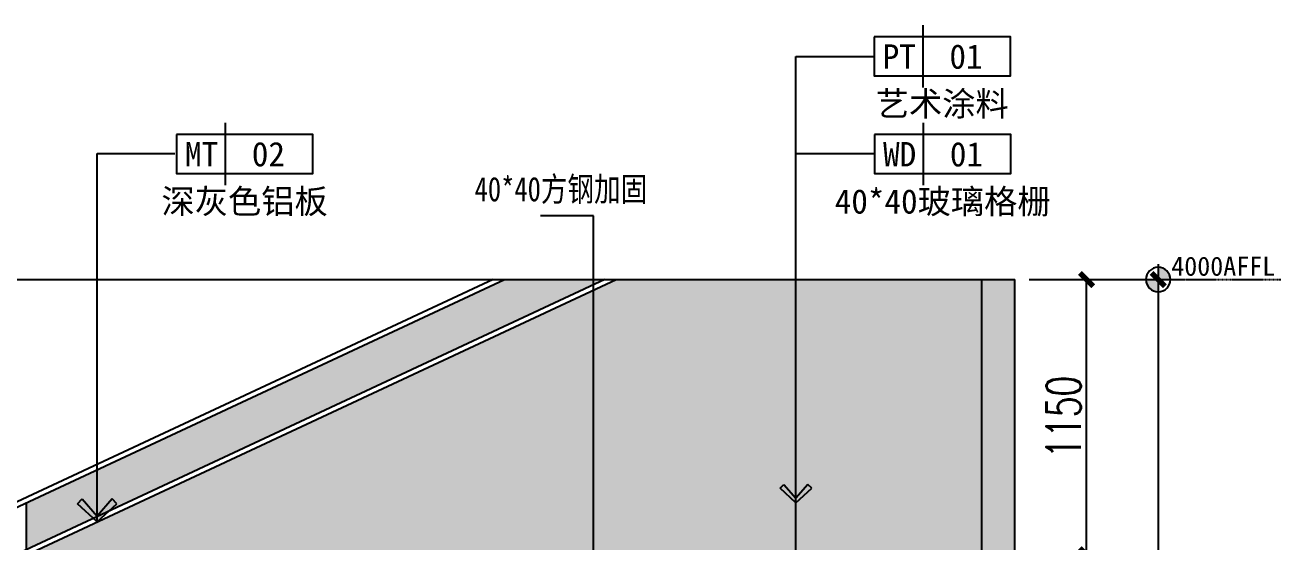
# Model space of a CAD drawing. Header units: millimetres. Extents: x 5625199 to 7433318, y -3316392 to -2552493.
# Drawn here: x 5925164 to 5930424, y -2673620 to -2671458 of the extents above; entities that cross this region are included whole.
import ezdxf
from ezdxf.enums import TextEntityAlignment as Align

# ---------------------------------------------------------------- set-up
doc = ezdxf.new("R2010")
doc.units = ezdxf.units.MM
doc.header["$PDMODE"] = 35
doc.header["$PDSIZE"] = -10
doc.linetypes.add('M-CENTER', pattern=[11.25, 7.5, -1.25, 1.25, -1.25])
for name, color, linetype in [('155', 155, 'Continuous'), ('DIM', 7, 'Continuous'), ('PL-文字标注', 2, 'Continuous')]:
    doc.layers.add(name, color=color, linetype=linetype)
doc.styles.add('03.YBC-宋体2.5', font='', dxfattribs={"width": 0.8, "height": 2.5})
doc.styles.add('dop-S', font='')
doc.styles.add('标注-尺寸', font='simplex.shx', dxfattribs={"width": 0.7})
doc.styles.get('03.YBC-宋体2.5').set_extended_font_data('SimSun')
doc.styles.get('dop-S').set_extended_font_data('SimSun')
doc.dimstyles.new('90', dxfattribs={"dimscale": 0.9, "dimtxt": 150, "dimasz": 50, "dimexe": 120, "dimexo": 150, "dimgap": 30, "dimtad": 1, "dimdec": 0, "dimrnd": 5, "dimdsep": 46, "dimtxsty": '标注-尺寸', "dimblk": 'ARCHTICK', "dimcen": 0.2, "dimclrd": 8, "dimclre": 8, "dimclrt": 2, "dimadec": 0, "dimazin": 0, "dimtfac": 1, "dimtdec": 0, "dimtmove": 2, "dimatfit": 3, "dimldrblk": 'ccccc', "dimfxl": 300, "dimfxlon": 1, "dimtolj": 1, "dimtzin": 0, "dimarcsym": 0})
doc.dimstyles.new('副本 100', dxfattribs={"dimscale": 0.8, "dimtxt": 180, "dimasz": 70, "dimexe": 80, "dimexo": 100, "dimgap": 30, "dimtad": 1, "dimdec": 0, "dimrnd": 5, "dimdsep": 46, "dimtxsty": '标注-尺寸', "dimblk": 'ARCHTICK', "dimcen": 0.2, "dimdle": 5, "dimclrd": 8, "dimclre": 8, "dimclrt": 2, "dimadec": 0, "dimazin": 0, "dimtfac": 1, "dimtdec": 0, "dimtmove": 2, "dimatfit": 3, "dimldrblk": 'ccccc', "dimfxl": 300, "dimfxlon": 1, "dimtolj": 1, "dimtzin": 0, "dimarcsym": 0})

# ---------------------------------------------------------------- blocks, each defined once
blk = doc.blocks.new('子标高')
h = blk.add_hatch(color=256)
edge = h.paths.add_edge_path()
edge.add_arc((-600.2409431565975, 0.2411642588631366), 50.95940477876863, 89.72884797535391, 180.2711520246482, ccw=False)
edge.add_line((-599.9997788977342, 51.19999838216973), (-599.9997788977342, -3.638e-12))
edge.add_line((-599.9997788977342, 0), (-651.1997772799077, 0))
edge = h.paths.add_edge_path()
edge.add_arc((-599.7586146388712, -0.2411642588667746), 50.95940477876958, -90.27115202464557, 0.271152024646824, ccw=False)
edge.add_line((-599.9997788977342, -51.19999838217336), (-599.9997788977342, 0))
edge.add_line((-599.9997788977342, 0), (-548.7997805155609, 0))
for p, q in [((-599.9997788977342, 63.99999797771307), (-599.9997788977342, -63.9999979777167)), ((-200, 0), (-709.9997754219294, 0))]:
    blk.add_line(p, q)
at = {"linetype": 'M-CENTER', "ltscale": 0.5}
blk.add_line((-709.9997754219294, -3.63798e-11), (-1113.972843062991, 9.8225428e-09), dxfattribs=at)
at = {"color": 5}
blk.add_circle((-599.9997788977342, 0), 51.19999838217196, dxfattribs=at)
at = {"style": 'dop-S'}
blk.add_attdef('标高', (-1232.206651260485, 15.99306680168956), '', height=99.99999684017963, dxfattribs=at)
blk = doc.blocks.new('_ArchTick')
at = {"color": 0, "linetype": 'ByBlock', "const_width": 0.4}
blk.add_lwpolyline([(-0.5, -0.5), (0.5, 0.5)], dxfattribs=at)
blk = doc.blocks.new('*D393')
at = {"layer": '155', "color": 8, "lineweight": -2, "ltscale": 500, "transparency": 16777216}
for p, q in [((5929369.874936874, -2672522.718903087), (5929673.874936874, -2672522.718903087)), ((5929609.874936874, -2673678.274168459), (5929609.874936874, -2672518.718903087)), ((5929369.874936874, -2673674.274168459), (5929673.874936874, -2673674.274168459))]:
    blk.add_line(p, q, dxfattribs=at)
at = {"layer": 'Defpoints', "color": 0, "transparency": 16777216}
for p in [(5928353.894262508, -2672522.718903087), (5929609.874936874, -2672522.718903087), (5925169.707368984, -2673674.274168459)]:
    blk.add_point(p, dxfattribs=at)
at = {"layer": '155', "color": 8, "linetype": 'ByBlock', "lineweight": -2, "transparency": 16777216, "xscale": 56, "yscale": 56, "zscale": 56}
for p, rotation in [((5929609.874936874, -2672522.718903087), 90), ((5929609.874936874, -2673674.274168459), 270)]:
    blk.add_blockref('_ArchTick', p, dxfattribs=dict(at, rotation=rotation))
at = {"layer": '155', "color": 2, "ltscale": 500, "transparency": 16777216, "insert": (5929513.874936874, -2673098.496535772), "char_height": 144, "attachment_point": 5, "rotation": 90, "style": '标注-尺寸'}
blk.add_mtext('\\A1;1150', dxfattribs=at)
blk = doc.blocks.new('ccccc')
h = blk.add_hatch(color=44)
h.dxf.hatch_style = 1
h.paths.add_polyline_path([(-1.713128774543291, -1.115298350458032), (-1.349075249163432, -1.474599215202033), (1e-16, 1e-16), (-1.349075249163432, 1.474599215202033), (-1.713128774543291, 1.115298350458032), (-0.4242640688316899, -1e-16)])
at = {"color": 44}
for p, q in [((-1.349075249163432, 1.474599215202033), (-1.713128774543291, 1.115298350458032)), ((-1.713128774543291, 1.115298350458032), (-0.4242640688316898, 0)), ((0, 0), (-1.349075249163432, 1.474599215202033)), ((-0.4242640688316898, 0), (-5.066636229632421, 0)), ((-1.713128774543291, -1.115298350458032), (-0.4242640688316898, 0)), ((0, 0), (-1.349075249163432, -1.474599215202033)), ((-1.349075249163432, -1.474599215202033), (-1.713128774543291, -1.115298350458032))]:
    blk.add_line(p, q, dxfattribs=at)
blk = doc.blocks.new('*D394')
at = {"layer": '155', "color": 8, "lineweight": -2, "ltscale": 500, "transparency": 16777216}
for p, q in [((5929669.874715772, -2672522.718903087), (5929973.874715772, -2672522.718903087)), ((5929909.874715772, -2672518.718903087), (5929909.874715772, -2676526.718903087)), ((5929669.874715772, -2676522.718903087), (5929973.874715772, -2676522.718903087))]:
    blk.add_line(p, q, dxfattribs=at)
at = {"layer": 'Defpoints', "color": 0, "transparency": 16777216}
for p in [(5928353.894262508, -2672522.718903087), (5929121.473292268, -2676522.718903087), (5929909.874715772, -2676522.718903087)]:
    blk.add_point(p, dxfattribs=at)
at = {"layer": '155', "color": 8, "linetype": 'ByBlock', "lineweight": -2, "transparency": 16777216, "xscale": 56, "yscale": 56, "zscale": 56}
for p, rotation in [((5929909.874715772, -2672522.718903087), 90), ((5929909.874715772, -2676522.718903087), 270)]:
    blk.add_blockref('_ArchTick', p, dxfattribs=dict(at, rotation=rotation))
at = {"layer": '155', "color": 2, "ltscale": 500, "transparency": 16777216, "insert": (5929813.874715771, -2674522.718903087), "char_height": 144, "attachment_point": 5, "rotation": 90, "style": '标注-尺寸'}
blk.add_mtext('\\A1;4000', dxfattribs=at)
blk = doc.blocks.new('*U604')
at = {"color": 50}
blk.add_line((-9.000000000004574, 3.200000000014711), (-9.000000000004574, -3.200000000014711), dxfattribs=at)
at = {"color": 150}
blk.add_lwpolyline([(-14.00000000000457, 2.000000000014665), (-13.99999999999542, -2.000000000014665), (4.5759e-12, -2.000000000014665), (-4.5759e-12, 2.000000000014665)], close=True, dxfattribs=at)
at = {"color": 50, "style": '03.YBC-宋体2.5', "flags": 8}
for tag, p in [('PT', (-11.41203370425435, -0.0169426641272139)), ('01', (-4.560573803961943, -0.0169426641272139)), ('材料名称', (-7.000000000004575, -4.854991556547588))]:
    blk.add_attdef(tag, text='', height=2.5, dxfattribs=at).set_placement(p, align=Align.MIDDLE_CENTER)
blk = doc.blocks.new('*U605')
at = {"color": 50}
blk.add_line((-9.000000000004574, 3.200000000014711), (-9.000000000004574, -3.200000000014711), dxfattribs=at)
at = {"color": 150}
blk.add_lwpolyline([(-14.00000000000457, 2.000000000014665), (-13.99999999999542, -2.000000000014665), (4.5759e-12, -2.000000000014665), (-4.5759e-12, 2.000000000014665)], close=True, dxfattribs=at)
at = {"color": 50, "style": '03.YBC-宋体2.5', "flags": 8}
for tag, p in [('PT', (-11.41203370425435, -0.0169426641272139)), ('01', (-4.560573803961943, -0.0169426641272139)), ('材料名称', (-7.000000000004575, -4.854991556547588))]:
    blk.add_attdef(tag, text='', height=2.5, dxfattribs=at).set_placement(p, align=Align.MIDDLE_CENTER)
blk = doc.blocks.new('*U609')
at = {"color": 50}
blk.add_line((-9.000000000004574, 3.200000000014711), (-9.000000000004574, -3.200000000014711), dxfattribs=at)
at = {"color": 150}
blk.add_lwpolyline([(-14.00000000000457, 2.000000000014665), (-13.99999999999542, -2.000000000014665), (4.5759e-12, -2.000000000014665), (-4.5759e-12, 2.000000000014665)], close=True, dxfattribs=at)
at = {"color": 50, "style": '03.YBC-宋体2.5', "flags": 8}
for tag, p in [('PT', (-11.41203370425435, -0.0169426641272139)), ('01', (-4.560573803961943, -0.0169426641272139)), ('材料名称', (-7.000000000004575, -4.854991556547588))]:
    blk.add_attdef(tag, text='', height=2.5, dxfattribs=at).set_placement(p, align=Align.MIDDLE_CENTER)

msp = doc.modelspace()

# ---------------------------------------------------------------- hatches: boundary and pattern name
at = {"layer": '155', "ltscale": 500}
h = msp.add_hatch(dxfattribs=at)
h.set_pattern_fill('CONC', color=250, scale=8)
h.set_pattern_definition([(0, (273595.864621, -417279.7072739999), (0, 203.2), [0, -203.2]), (0, (273597.896621, -417350.827274), (0, 203.2), [0, -203.2]), (0, (273603.992621, -417241.099274), (0, 203.2), [0, -203.2]), (338.1986, (273498.328621, -417304.091274), (609.6000554757884, -203.1999818137321), [21.8852496, -1072.3802784]), (216.8699, (273518.648621, -417312.219274), (609.5999833019285, 406.400025047106), [10.16, -1005.84]), (130.6013, (273510.520621, -417318.315274), (1016.000085595377, -1219.199800489247), [18.734024, -1854.6773168]), (206.5651, (273443.464621, -417342.699274), (-203.1998288935924, -203.2002660693446), [4.543755199999999, -449.8252624]), (326.3099, (273439.400621, -417344.731274), (406.3999101390997, -203.2002711718613), [7.3265792, -725.3215872]), (108.4349, (273445.496621, -417348.7952739999), (-203.1996755348543, 406.4000883092897), [6.4257936, -636.149096]), (225, (273573.512621, -417363.0192740001), (-2.84e-14, -203.2000628800271), [8.6209632, -278.7471184]), (0, (273567.416621, -417369.115274), (203.2, 203.2), [12.192, -191.008]), (135, (273579.608621, -417369.115274), (-203.2000651427688, 1.42e-14), [8.62096, -278.7471184]), (251.5651, (273549.128621, -417232.971274), (203.1996750288869, 406.4000918510402), [6.425792, -636.149096]), (0, (273547.096621, -417239.0672739999), (203.2, 203.2), [10.16, -193.04]), (143.1301, (273557.256621, -417239.0672739999), (-609.5999833019285, 406.4000250471062), [10.16, -1005.84]), (213.6901, (273441.432621, -417230.9392739999), (406.3999074765397, 203.2002693968192), [7.326576, -725.3215872]), (341.5650999999999, (273435.336621, -417235.003274), (-406.4000918510401, 203.1996750288873), [12.851584, -629.7233023999999]), (126.8699, (273447.528621, -417239.0672739999), (406.400025047106, -609.5999833019285), [10.16, -1005.84]), (0, (273500.360621, -417239.0672739999), (0, 203.2), [0, -203.2]), (0, (273445.496621, -417291.899274), (0, 203.2), [0, -203.2]), (0, (273502.392621, -417367.083274), (0, 203.2), [0, -203.2]), (0, (273557.256621, -417304.091274), (0, 203.2), [0, -203.2]), (0, (273498.328621, -417269.547274), (0, 203.2), [0, -203.2]), (0, (273453.624621, -417263.451274), (0, 203.2), [0, -203.2]), (0, (273471.912621, -417275.6432739999), (0, 203.2), [0, -203.2]), (0, (273463.784621, -417324.4112739999), (0, 203.2), [0, -203.2]), (0, (273415.016621, -417316.283274), (0, 203.2), [0, -203.2]), (0, (273417.048621, -417269.547274), (0, 203.2), [0, -203.2]), (0, (273410.952621, -417224.843274), (0, 203.2), [0, -203.2]), (0, (273473.944621, -417216.7152740001), (0, 203.2), [0, -203.2]), (0, (273518.648621, -417208.587274), (0, 203.2), [0, -203.2]), (0, (273589.768621, -417216.7152740001), (0, 203.2), [0, -203.2]), (0, (273541.0006209999, -417279.7072739999), (0, 203.2), [0, -203.2]), (0, (273520.680621, -417243.131274), (0, 203.2), [0, -203.2]), (0, (273536.936621, -417340.667274), (0, 203.2), [0, -203.2]), (0, (273475.976621, -417350.827274), (0, 203.2), [0, -203.2]), (0, (273536.936621, -417395.531274), (0, 203.2), [0, -203.2]), (0, (273469.880621, -417383.3392739999), (0, 203.2), [0, -203.2]), (0, (273404.856621, -417389.435274), (0, 203.2), [0, -203.2]), (0, (273429.2406210001, -417399.595274), (0, 203.2), [0, -203.2]), (0, (273431.272621, -417371.1472739999), (0, 203.2), [0, -203.2]), (0, (273567.416621, -417403.659274), (0, 203.2), [0, -203.2]), (0, (273591.800621, -417320.347274), (0, 203.2), [0, -203.2]), (0, (273581.640621, -417259.387274), (0, 203.2), [0, -203.2]), (0, (273488.168621, -417405.691274), (0, 203.2), [0, -203.2])])
h.paths.add_polyline_path([(5929169.874936873, -2672522.718903087), (5927639.225604925, -2672522.718903087), (5925169.707368984, -2673674.274168459), (5925169.707368984, -2673922.718903087), (5925209.707368984, -2673922.718903087), (5925249.707368984, -2673922.718903087), (5929169.874936873, -2673922.718903087)])
h.paths.add_polyline_path([(5925169.707368984, -2673456.148012718), (5925169.707368984, -2673652.20661008), (5927591.901573261, -2672522.718903087), (5927171.452554395, -2672522.718903087)])
h = msp.add_hatch(dxfattribs=at)
h.set_pattern_fill('钢筋混凝土', color=250, scale=3)
h.set_pattern_definition([(45, (230312.0684931936, -417409.755274), (-5.303300858899105, 5.303300858899106), []), (50, (230312.0684931936, -417409.755274), (21.5178054780226, -1.882564049477853), [2.249999999999999, -24.75]), (355, (230312.0684931936, -417409.755274), (-4.162540008390001, 22.56576401100035), [1.799999999999999, -19.8]), (100.4514, (230313.8616435936, -417409.9121542), (17.35528145142065, 20.68318626182861), [1.912205699999999, -21.03426336]), (46.1842, (230312.0684931936, -417403.755274), (32.01723145876933, -4.965570429870544), [3.375, -37.125]), (96.6356, (230314.7365955437, -417404.16907321), (28.0398811664611, 29.22353612701325), [2.86830864, -31.55139]), (351.1842000000001, (230312.0684931936, -417403.755274), (28.03985835400882, 29.22355802775973), [2.7, -29.7]), (21, (230315.0684931936, -417405.255274), (17.90721156355385, -12.07856671996016), [2.25, -24.75]), (326, (230315.0684931936, -417405.255274), (7.299459957647467, 21.75450135140559), [1.799999999999999, -19.79999999999999]), (71.4514, (230316.5607601836, -417406.26182218), (25.20667885744471, 9.67591490129857), [1.912205699999999, -21.03426336]), (37.5, (230312.0684931936, -417409.755274), (0.3647956595187181, 9.986815614939346), [0, -19.56, 0, -20.1, 0, -19.875]), (7.499999999999999, (230312.0684931936, -417409.755274), (7.892086123264457, 11.83235135647081), [0, -11.45999999999999, 0, -19.10999999999999, 0, -7.574999999999998]), (327.5, (230305.3784931936, -417409.755274), (16.01467308517227, -0.6766461520313927), [0, -7.499999999999998, 0, -23.39999999999999, 0, -31.04999999999999]), (317.5, (230302.3784931936, -417409.755274), (17.49558508027159, 3.003149469969531), [0, -9.75, 0, -15.54, 0, -22.05])])
h.paths.add_polyline_path([(5929309.874936874, -2672522.718903087), (5929169.874936873, -2672522.718903087), (5929169.874936873, -2676522.718903087), (5929309.874936874, -2676522.718903087)])

# ---------------------------------------------------------------- linework, layer by layer
at = {"layer": '155', "color": 0, "ltscale": 500}
for p, q in [((5907540.32122551, -2672522.718903087), (5929309.874936874, -2672522.718903087)), ((5929169.874936873, -2672522.718903087), (5929169.874936873, -2676522.718903087)), ((5929309.874936874, -2676572.718903087), (5929309.874936874, -2672522.718903087))]:
    msp.add_line(p, q, dxfattribs=at)
at = {"layer": '155', "color": 5, "ltscale": 500}
msp.add_line((5925169.707368984, -2673652.20661008), (5925169.707368984, -2673456.148012718), dxfattribs=at)
at = {"layer": '155', "ltscale": 500}
for points in [[(5927591.901573261, -2672522.718903087), (5924739.707368984, -2673852.718903087), (5924748.159734218, -2673870.845058827), (5927639.225604925, -2672522.718903087)], [(5927124.128522732, -2672522.718903087), (5924833.159734219, -2673591.015193764), (5924841.612099453, -2673609.141349505), (5927171.452554395, -2672522.718903087)]]:
    msp.add_lwpolyline(points, dxfattribs=at)

# ---------------------------------------------------------------- block references
ref = msp.add_blockref('*U604', (5929291.139261359, -2671588.741098771), dxfattribs=dict(xscale=40.82399999999999, yscale=40.82399999999999, zscale=40.82399999999999))
ref.add_attrib('材料名称', '艺术涂料', dxfattribs={"color": 50, "height": 102.06, "style": '03.YBC-宋体2.5'}).set_placement((5929005.37126136, -2671786.941274076), align=Align.MIDDLE_CENTER)
ref.add_attrib('01', '01', dxfattribs={"color": 50, "height": 102.06, "style": '03.YBC-宋体2.5'}).set_placement((5929104.958396386, -2671589.432766091), align=Align.MIDDLE_CENTER)
ref.add_attrib('PT', 'PT', dxfattribs={"color": 50, "height": 102.06, "style": '03.YBC-宋体2.5'}).set_placement((5928825.254397418, -2671589.432766091), align=Align.MIDDLE_CENTER)
ref = msp.add_blockref('*U609', (5926369.143999198, -2671997.06780952), dxfattribs=dict(xscale=40.82399999999999, yscale=40.82399999999999, zscale=40.82399999999999))
ref.add_attrib('材料名称', '深灰色铝板', dxfattribs={"color": 50, "height": 102.06, "style": '03.YBC-宋体2.5'}).set_placement((5926083.375999199, -2672195.267984825), align=Align.MIDDLE_CENTER)
ref.add_attrib('01', '02', dxfattribs={"color": 50, "height": 102.06, "style": '03.YBC-宋体2.5'}).set_placement((5926182.963134225, -2671997.75947684), align=Align.MIDDLE_CENTER)
ref.add_attrib('PT', 'MT', dxfattribs={"color": 50, "height": 102.06, "style": '03.YBC-宋体2.5'}).set_placement((5925903.259135257, -2671997.75947684), align=Align.MIDDLE_CENTER)
ref = msp.add_blockref('*U605', (5929292.93409083, -2671997.551517843), dxfattribs=dict(xscale=40.82399999999999, yscale=40.82399999999999, zscale=40.82399999999999))
ref.add_attrib('材料名称', '40*40玻璃格栅', dxfattribs={"color": 50, "height": 102.06, "style": '03.YBC-宋体2.5'}).set_placement((5929007.166090829, -2672195.751693148), align=Align.MIDDLE_CENTER)
ref.add_attrib('01', '01', dxfattribs={"color": 50, "height": 102.06, "style": '03.YBC-宋体2.5'}).set_placement((5929106.753225856, -2671998.243185163), align=Align.MIDDLE_CENTER)
ref.add_attrib('PT', 'WD', dxfattribs={"color": 50, "height": 102.06, "style": '03.YBC-宋体2.5'}).set_placement((5928827.049226887, -2671998.243185163), align=Align.MIDDLE_CENTER)
at = {"layer": 'PL-文字标注', "color": 4, "linetype": 'M-CENTER'}
ref = msp.add_blockref('子标高', (5929309.874936874, -2672522.718903087), dxfattribs=dict(at, xscale=-1))
ref.add_attrib('标高', '4000AFFL', (5929964.672911158, -2672506.725836285), dxfattribs={"layer": '0', "height": 80, "style": 'dop-S'})

# ---------------------------------------------------------------- texts
at = {"color": 50, "insert": (5927046.65853757, -2672093.182670674), "char_height": 102.06, "attachment_point": 1, "line_spacing_factor": 1.5, "style": '03.YBC-宋体2.5'}
msp.add_mtext('40*40方钢加固', dxfattribs=at)

# ---------------------------------------------------------------- dimensions: what is measured, and where the dimension line sits
at = {"layer": '155', "ltscale": 500}
for base, p1, p2, picture, middle in [((5929609.874936874, -2672522.718903087), (5925169.707368984, -2673674.274168459), (5928353.894262508, -2672522.718903087), '*D393', (5929513.874936874, -2673098.496535772)), ((5929909.874715772, -2676522.718903087), (5928353.894262508, -2672522.718903087), (5929121.473292268, -2676522.718903087), '*D394', (5929813.874715771, -2674522.718903087))]:
    dim = msp.add_linear_dim(base=base, p1=p1, p2=p2, angle=90, dimstyle='副本 100', dxfattribs=at)
    dim.commit()
    dim.dimension.update_dxf_attribs({"geometry": picture, "text_midpoint": middle})

# ---------------------------------------------------------------- leaders
msp.add_leader([(5925465.809888487, -2673536.199296016), (5925465.809888487, -2671994.985266664), (5925790.453622852, -2671994.985266664)], dimstyle='副本 100', override={"dimgap": 30, "dimtad": 0}, dxfattribs=at)
at = {"layer": 'DIM'}
for points in [[(5928392.389333144, -2673456.875044835), (5928392.389333144, -2671588.741098771), (5928719.60326136, -2671588.741098771)], [(5928392.389333144, -2674514.66598733), (5928392.389333144, -2671994.985266664), (5928719.60326136, -2671994.985266664)]]:
    msp.add_leader(points, dimstyle='90', dxfattribs=at)
msp.add_leader([(5927544.225604926, -2673782.718903087), (5927544.225604926, -2672255.585770901), (5927322.846470956, -2672255.585770901)], dimstyle='90', override={"dimscale": 0.9, "dimtxt": 150, "dimasz": 50, "dimgap": 30, "dimtad": 1, "dimtxsty": '标注-尺寸', "dimclrd": 8, "dimldrblk": 'ccccc', "dimlwd": -2}, dxfattribs=at)

doc.saveas('drawing.dxf')
